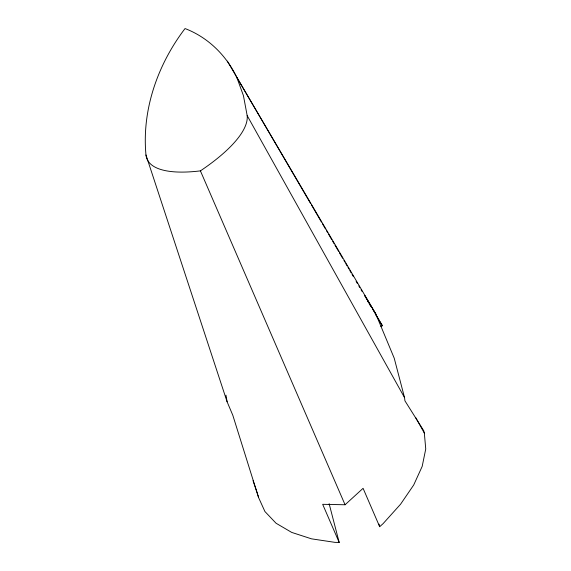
<?xml version="1.0" encoding="UTF-8"?>
<svg xmlns="http://www.w3.org/2000/svg" width="571" height="571" viewBox="0 0 571 571"><rect width="100%" height="100%" fill="white"/><g stroke="black" fill="none" stroke-linecap="round" stroke-linejoin="round"><path stroke-width="0.86" d="M339.195 542.45L322.672 504.314L345.07 504.764L363.085 488.319L379.672 526.705L383.062 523.671L400.578 504.207L413.718 484.965L422.176 466.407L425.745 448.977L424.339 433.089L423.703 430.662L404.939 400.828L404.525 397.58L394.226 358.203L375.754 313.857L236.787 77.356C226.302 55.33 207.937 37.308 185.033 28.55C157.782 64.352 141.708 109.711 145.969 154.969L227.094 401.77L232.811 415.274L258.57 497.548L264.915 511.516L276.05 523.236L291.71 532.415L311.509 538.838L334.991 542.364L339.195 542.45L329.124 503.665M380.8 326.348L382.384 325.734L372.642 309.097M375.754 313.857L364.669 295.493L371.757 307.583M375.511 314.35L382.384 325.734M227.365 61.14L310.631 203.576M311.552 205.089L321.437 222.048M322.351 223.561L325.491 228.971M326.405 230.491L327.747 232.818M328.653 234.338L331.794 239.749M332.707 241.269L334.049 243.596M334.956 245.116L338.553 251.29M339.459 252.817L342.607 258.22M343.963 260.512L344.855 262.068M345.762 263.595L347.111 265.9M348.01 267.442L348.91 268.991M349.816 270.526L351.158 272.838M352.064 274.373L353.413 276.685M356.118 281.296L357.46 283.616M358.816 285.921L359.716 287.463M361.072 289.768L361.964 291.31M367.374 300.546L368.274 302.088M369.173 303.622L370.522 305.935M236.787 77.356L243.439 95.664L247.172 115.613L404.525 397.58M415.638 417.494L424.339 433.089M145.969 154.969A136.283 43.018 -23 0 0 200.414 170.872L345.07 504.764M253.046 480.725L257.685 494.329M379.001 524.121L379.672 526.705M257.949 495.128L258.57 497.548M225.973 395.175L227.094 401.77M247.172 115.613A136.283 43.018 -23 0 1 200.414 170.872"/></g></svg>
